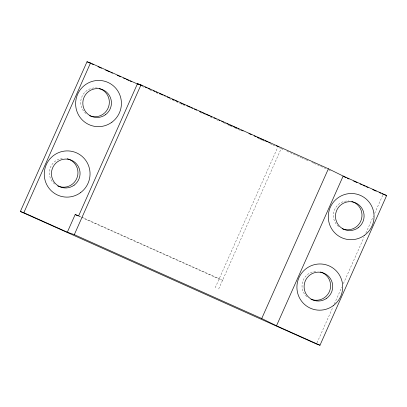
<?xml version="1.0" encoding="UTF-8"?>
<svg xmlns="http://www.w3.org/2000/svg" width="407" height="407" viewBox="0 0 407 407"><rect width="100%" height="100%" fill="white"/><g stroke="black" fill="none" stroke-linecap="round" stroke-linejoin="round"><path stroke-width="0.31" stroke-dasharray="2.04 1.53" d="M215.201 287.744L277.671 147.436M218.691 288.975L281.156 148.672M317.012 342.852L333.033 306.868M334.325 303.968L341.819 287.139M343.371 283.654L364.041 237.225M365.847 233.16L373.341 216.331M374.633 213.431L382.906 194.856M142.074 86.391L143.813 87.169M150.188 90.018L151.928 90.797M155.983 92.613L159.463 94.17M169.312 98.58L172.212 99.878M172.792 100.132L175.687 101.429M176.267 101.689L180.321 103.505M180.901 103.765L182.641 104.543M183.221 104.803L186.121 106.1M200.03 112.322L201.765 113.1M204.665 114.398L205.825 114.916M210.46 116.992L213.934 118.549M216.254 119.587L217.994 120.365M224.369 123.214L226.109 123.993M228.424 125.03L230.164 125.809M230.744 126.068L234.798 127.884M235.378 128.144L240.598 130.479M257.982 138.258L259.722 139.036M260.302 139.296L262.037 140.074M262.617 140.334L264.357 141.112M270.731 143.966L272.471 144.739M273.051 144.999L275.946 146.296M278.846 147.593L280.586 148.372M281.166 148.631L284.061 149.929M286.96 151.226L300.87 157.448M301.45 157.707L305.504 159.524M306.084 159.783L308.979 161.08M311.879 162.378L313.619 163.156M314.199 163.416L326.368 168.859M328.688 169.897L330.423 170.675M78.658 215.802L222.593 280.214L219.103 278.978L81.553 217.424M78.653 216.127L80.973 217.165M306.792 296.688A14.464 14.291 -70.5 0 1 316.763 271.398M338.634 226.623A14.464 14.291 -70.5 0 1 348.763 200.961M54.604 184.025A14.464 14.291 -70.5 0 1 62.235 158.415M85.979 113.563A14.464 14.291 -70.5 0 1 97.339 88.039"/><path stroke-width="0.61" d="M20.35 211.487L23.835 212.724L67.328 232.183L75.168 214.57L78.658 215.802L137.48 83.679L140.97 84.915L328.393 168.788L343.162 176.048L386.65 195.513L319.983 345.248L316.493 344.012L20.35 211.487L87.017 61.752L90.507 62.988L138.665 84.539M23.835 212.724L90.507 62.988M67.328 232.183L74.303 234.656L140.97 84.915M319.983 345.248L276.495 325.788L261.726 318.523L328.393 168.788M276.495 325.788L343.162 176.048M383.745 194.48L386.65 195.513M137.48 83.679L142.124 85.76M145.024 87.057L146.769 87.836M147.929 88.355L150.249 89.398M153.149 90.695L154.894 91.473M156.054 91.992L157.214 92.511M159.534 93.549L163.019 95.111M164.179 95.63L165.339 96.149M167.079 96.927L169.404 97.965M172.303 99.262L174.043 100.046M175.208 100.565L177.528 101.602M180.428 102.9L182.168 103.678M183.333 104.197L184.493 104.721M186.813 105.759L190.298 107.316M191.458 107.835L192.618 108.354M194.358 109.132L196.678 110.175M199.583 111.472L201.323 112.251M202.483 112.77L204.807 113.807M205.967 114.326L209.447 115.888M210.607 116.407L211.772 116.926M214.092 117.964L215.832 118.742M218.732 120.04L219.897 120.564M221.637 121.342L223.957 122.38M226.862 123.677L228.602 124.456M229.762 124.974L232.082 126.017M233.242 126.536L236.726 128.093M237.886 128.612L239.046 129.131M241.371 130.169L243.111 130.952M248.916 133.547L251.236 134.585M254.136 135.887L255.881 136.666M257.041 137.184L259.361 138.222M260.521 138.741L264.006 140.298M265.166 140.817L267.485 141.86M268.645 142.379L270.39 143.157M276.19 145.752L278.515 146.795M87.017 61.752L90.496 63.309M91.656 63.828L93.391 64.606M98.031 66.682L101.506 68.234M105.561 70.05L109.62 71.866M110.78 72.385L112.515 73.163M117.155 75.239L120.63 76.796M123.53 78.093L125.27 78.866M126.424 79.385L128.744 80.423M129.904 80.942L131.644 81.721M343.752 176.643L346.072 177.676M347.232 178.195L348.972 178.973M353.607 181.049L357.081 182.606M359.981 183.903L361.721 184.681M362.881 185.2L365.196 186.238M366.356 186.757L368.096 187.535M372.731 189.606L376.21 191.163M379.105 192.46L380.845 193.239M382.005 193.757L383.165 194.276M75.168 214.57L78.073 215.868M74.303 234.656L261.726 318.523M320.446 271.978A14.464 14.291 -70.5 0 1 329.828 290.506A14.464 14.291 -70.5 0 1 311.009 299.293M353.576 202.162A14.464 14.291 -70.5 0 1 360.861 220.925A14.464 14.291 -70.5 0 1 342.379 228.826M351.821 201.511A14.464 14.291 -70.5 0 1 353.006 201.923M70.106 159.829A14.464 14.291 -70.5 0 1 76.577 178.897A14.464 14.291 -70.5 0 1 57.779 185.989M67.186 158.75A14.464 14.291 -70.5 0 1 69.546 159.564M99.166 88.451A14.464 14.291 -70.5 0 1 108.547 106.98A14.464 14.291 -70.5 0 1 89.723 115.766M333.18 305.733A23.143 22.868 -70.5 0 0 329.217 265.934A23.143 22.868 -70.5 0 0 297.024 289.555A23.143 22.868 -70.5 0 0 333.18 305.733M364.55 235.266A23.143 22.868 -70.5 0 0 360.592 195.467A23.143 22.868 -70.5 0 0 328.398 219.088A23.143 22.868 -70.5 0 0 364.55 235.266M326.77 298.239A14.464 14.291 -70.5 0 0 324.293 273.367A14.464 14.291 -70.5 0 0 304.171 288.131A14.464 14.291 -70.5 0 0 326.77 298.239M358.145 227.778A14.464 14.291 -70.5 0 0 355.667 202.9A14.464 14.291 -70.5 0 0 335.546 217.664A14.464 14.291 -70.5 0 0 358.145 227.778M111.894 122.207A23.143 22.868 -70.5 0 0 107.936 82.407A23.143 22.868 -70.5 0 0 75.738 106.024A23.143 22.868 -70.5 0 0 111.894 122.207M80.525 192.669A23.143 22.868 -70.5 0 0 76.562 152.869A23.143 22.868 -70.5 0 0 44.368 176.49A23.143 22.868 -70.5 0 0 80.525 192.669M74.115 185.18A14.464 14.291 -70.5 0 0 71.637 160.302A14.464 14.291 -70.5 0 0 51.516 175.066A14.464 14.291 -70.5 0 0 74.115 185.18M105.484 114.713A14.464 14.291 -70.5 0 0 103.012 89.84A14.464 14.291 -70.5 0 0 82.891 104.599A14.464 14.291 -70.5 0 0 105.484 114.713"/></g></svg>
